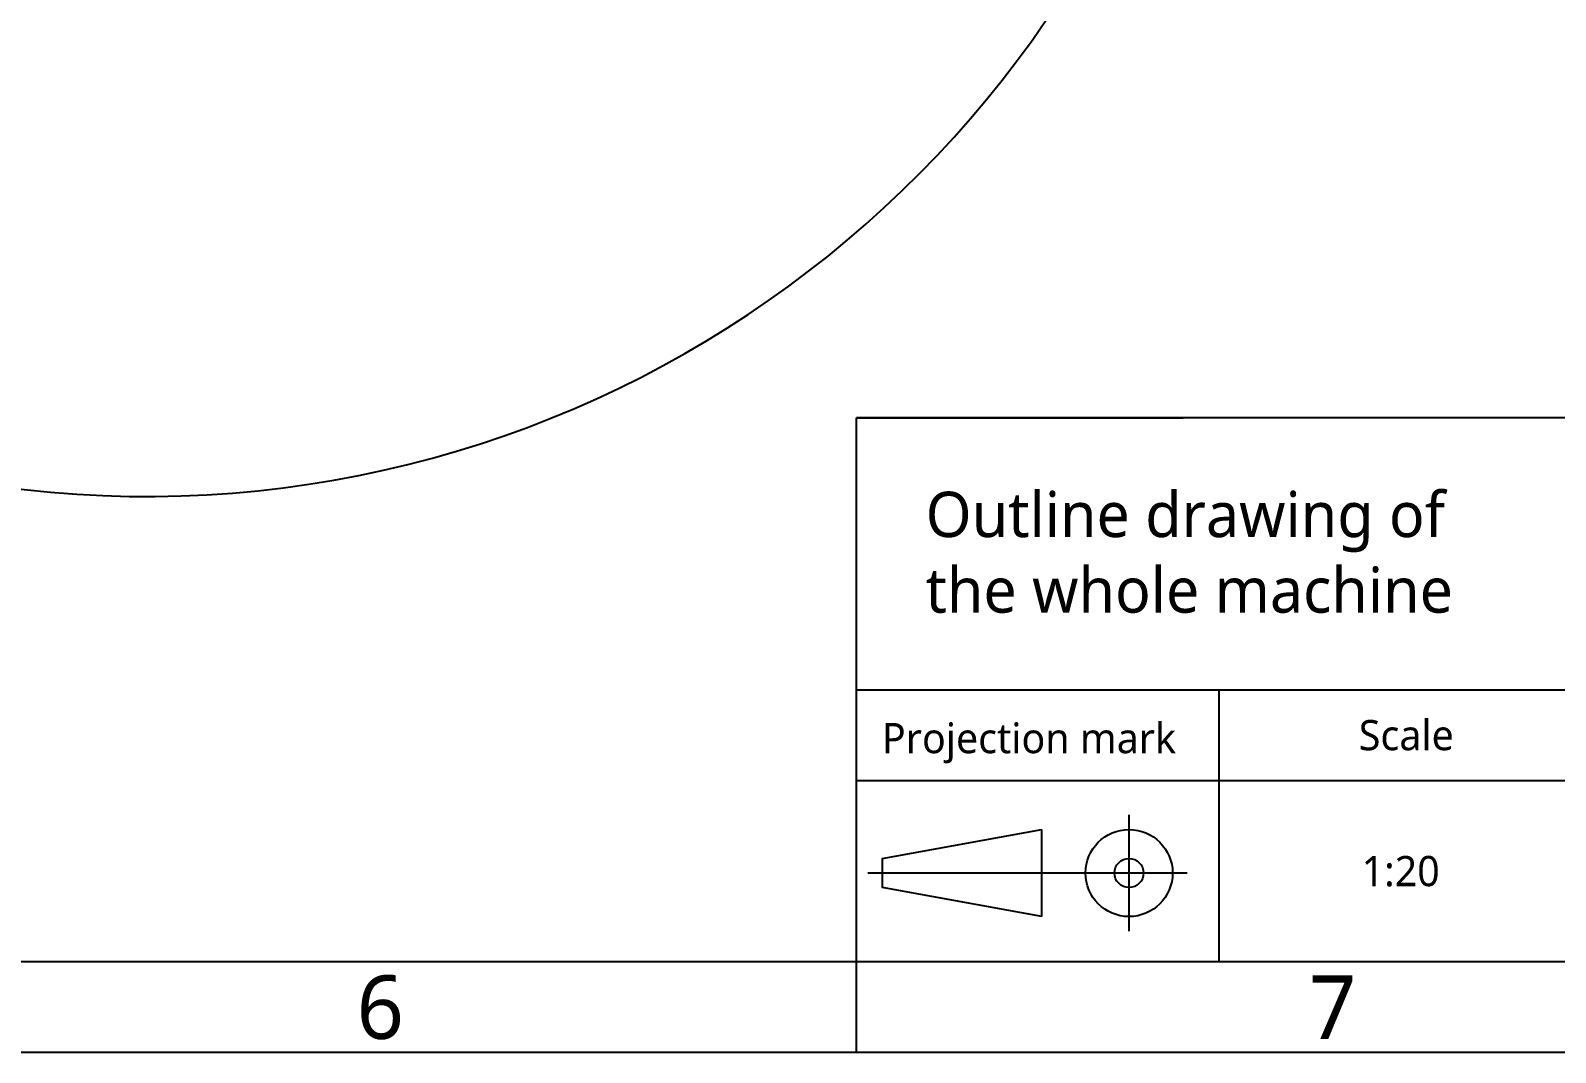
# Model space of a CAD drawing. Header units: millimetres. Extents: x 5828 to 6704, y 123 to 421.
# Drawn here: x 6553.1 to 6637.2, y 123.6 to 180 of the extents above; entities that cross this region are included whole.
import ezdxf
from ezdxf.enums import TextEntityAlignment as Align

# ---------------------------------------------------------------- set-up
doc = ezdxf.new("R2010")
doc.units = ezdxf.units.MM
for name, color, linetype in [('多重引线', 7, 'Continuous'), ('模板', 7, 'Continuous'), ('运动范围', 7, 'Continuous')]:
    doc.layers.add(name, color=color, linetype=linetype)
doc.styles.add('微软雅黑', font='msyh.ttc', dxfattribs={"height": 1.5})

# ---------------------------------------------------------------- blocks, each defined once
blk = doc.blocks.new('图纸页')
at = {"layer": '模板', "color": 2}
for p, q in [((6698.656, 158.623), (6598.656, 158.623)), ((6598.656, 128.623), (6598.656, 158.623)), ((6598.656, 158.623), (6616.656, 158.623)), ((6598.656, 128.623), (6598.656, 143.623)), ((6598.656, 143.623), (6616.656, 143.623)), ((6598.656, 143.623), (6698.656, 143.623)), ((6618.656, 128.623), (6618.656, 143.623)), ((6598.656, 138.623), (6638.656, 138.623)), ((6613.68, 130.318), (6613.68, 136.718)), ((6600.08, 134.318), (6608.88, 135.918)), ((6608.88, 131.118), (6608.88, 135.918)), ((6600.08, 134.318), (6600.08, 132.718)), ((6616.88, 133.518), (6599.28, 133.518)), ((6608.88, 131.118), (6600.08, 132.718)), ((6598.656, 123.623), (6598.656, 128.623))]:
    blk.add_line(p, q, dxfattribs=at)
for points in [[(6283.656, 123.623), (6283.656, 420.623), (6703.656, 420.623), (6703.656, 123.623)], [(6308.656, 128.623), (6308.656, 415.623), (6698.656, 415.623), (6698.656, 128.623)]]:
    blk.add_lwpolyline(points, close=True, dxfattribs=at)
for radius in [2.4, 0.8]:
    blk.add_circle((6613.68, 133.518), radius, dxfattribs=at)
at = {"layer": '模板', "color": 2, "style": '微软雅黑'}
for s, height, p in [('Projection mark', 1.66667, (6608.165, 140.957)), ('Scale', 1.6667, (6628.966, 141.123)), ('6', 3.5, (6572.406, 126.123)), ('7', 3.5, (6624.906, 126.123))]:
    blk.add_text(s, height=height, dxfattribs=at).set_placement(p, align=Align.MIDDLE_CENTER)
at = {"layer": '模板', "color": 2, "insert": (6602.465, 154.539), "char_height": 2.5, "width": 30.24473, "attachment_point": 1, "style": '微软雅黑'}
blk.add_mtext('Outline drawing of the whole machine', dxfattribs=at)
at = {"layer": '模板', "color": 2, "style": '微软雅黑'}
for tag, height, p in [('编号', 4, (6669.32, 150.508)), ('当前页', 1.667, (6668.109, 141.186)), ('总页数', 1.667, (6673.318, 141.186)), ('比例', 1.667, (6628.656, 133.623))]:
    blk.add_attdef(tag, text='', height=height, dxfattribs=at).set_placement(p, align=Align.MIDDLE)

msp = doc.modelspace()

# ---------------------------------------------------------------- linework, layer by layer
at = {"layer": '运动范围'}
msp.add_arc((6559.4529, 214.3423), 60.06, 10, 350, dxfattribs=at)

# ---------------------------------------------------------------- block references
at = {"layer": '多重引线'}
ref = msp.add_blockref('图纸页', (0, 0), dxfattribs=at)
ref.add_attrib('比例', '1:20', dxfattribs={"layer": '模板', "color": 2, "height": 1.66667, "style": '微软雅黑'}).set_placement((6628.6561, 133.6226), align=Align.MIDDLE)

doc.saveas('drawing.dxf')
